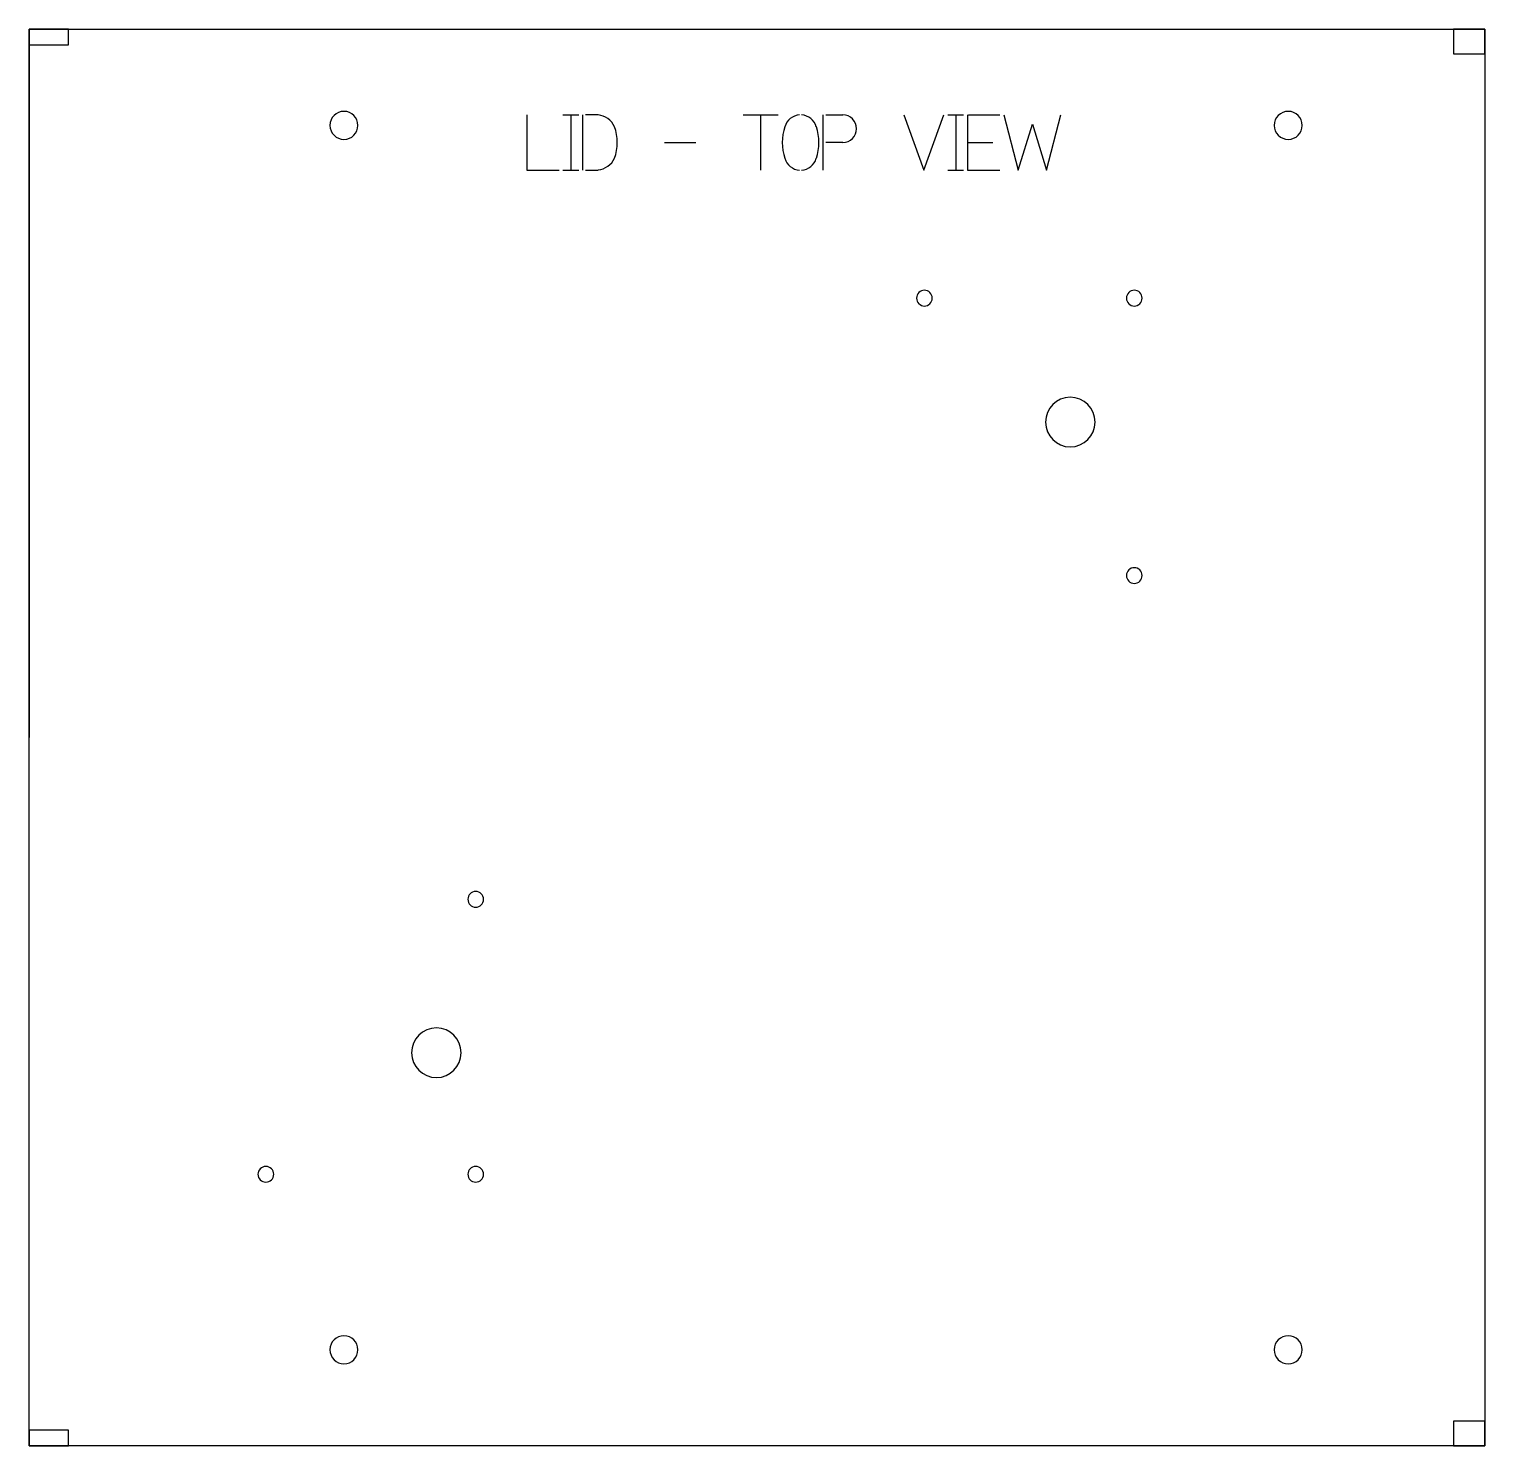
# Model space of a CAD drawing. Extents: x 0 to 18.5, y 0 to 18.
import ezdxf

# ---------------------------------------------------------------- set-up
doc = ezdxf.new("R2010")
doc.units = 0
doc.layers.add('1', color=7, linetype='CONTINUOUS')
doc.layers.add('7', color=7, linetype='CONTINUOUS')

msp = doc.modelspace()

# ---------------------------------------------------------------- linework, layer by layer
at = {"layer": '1', "color": 1, "linetype": 'CONTINUOUS'}
for p, q in [((0.497, 18.007), (-0.003, 18.007)), ((-0.003, 18.007), (-0.003, 17.807)), ((-0.003, 0.005), (-0.003, 18.005)), ((-0.003, 18.005), (18.497, 18.005)), ((-0.003, 18.005), (-0.003, 9.005)), ((0.497, 17.807), (0.497, 18.007)), ((18.497, 18.005), (18.097, 18.005)), ((18.097, 18.005), (18.097, 17.693)), ((18.497, 18.005), (18.497, 0.005)), ((18.497, 17.692), (18.497, 18.005)), ((-0.003, 17.807), (0.497, 17.807)), ((18.097, 17.693), (18.497, 17.692)), ((0.496, 0.205), (-0.004, 0.205)), ((-0.004, 0.205), (-0.003, 0.005)), ((0.497, 0.005), (0.496, 0.205)), ((18.496, 0.318), (18.096, 0.317)), ((18.096, 0.317), (18.097, 0.005)), ((18.497, 0.005), (18.496, 0.318)), ((18.497, 0.005), (-0.003, 0.005)), ((-0.003, 0.005), (0.497, 0.005)), ((18.097, 0.005), (18.497, 0.005))]:
    msp.add_line(p, q, dxfattribs=at)
for centre, radius, start, end in [((3.997, 16.784), 0.178, 90, 270), ((3.997, 16.784), 0.178, 270, 90), ((15.997, 16.784), 0.178, 90, 270), ((15.997, 16.784), 0.178, 270, 90), ((11.374, 14.589), 0.1, 90, 270), ((11.374, 14.589), 0.1, 270, 90), ((14.041, 14.589), 0.1, 90, 270), ((14.041, 14.589), 0.1, 270, 90), ((14.041, 11.064), 0.1, 90, 270), ((14.041, 11.064), 0.1, 270, 90), ((5.672, 6.95), 0.1, 90, 270), ((5.672, 6.95), 0.1, 270, 90), ((3.005, 3.456), 0.1, 90, 270), ((3.005, 3.456), 0.1, 270, 90), ((5.672, 3.456), 0.1, 90, 270), ((5.672, 3.456), 0.1, 270, 90), ((3.997, 1.226), 0.178, 90, 270), ((3.997, 1.226), 0.178, 270, 90), ((15.997, 1.226), 0.178, 90, 270), ((15.997, 1.226), 0.178, 270, 90)]:
    msp.add_arc(centre, radius, start, end, dxfattribs=at)
at = {"layer": '7', "color": 7, "linetype": 'CONTINUOUS'}
for p, q in [((6.321, 16.917), (6.321, 16.217)), ((6.781, 16.917), (6.881, 16.917)), ((6.881, 16.917), (6.981, 16.917)), ((6.881, 16.917), (6.881, 16.217)), ((7.031, 16.917), (7.031, 16.217)), ((7.226, 16.917), (7.069, 16.917)), ((9.07, 16.917), (9.293, 16.917)), ((9.293, 16.917), (9.293, 16.217)), ((9.293, 16.917), (9.517, 16.917)), ((10.083, 16.917), (10.083, 16.217)), ((10.121, 16.917), (10.337, 16.917)), ((11.112, 16.917), (11.367, 16.217)), ((11.367, 16.217), (11.622, 16.917)), ((11.672, 16.917), (11.772, 16.917)), ((11.772, 16.917), (11.872, 16.917)), ((11.772, 16.917), (11.772, 16.217)), ((11.922, 16.917), (11.923, 16.217)), ((11.935, 16.917), (11.935, 16.917)), ((11.935, 16.917), (12.333, 16.917)), ((12.383, 16.917), (12.565, 16.217)), ((12.927, 16.217), (13.108, 16.917)), ((12.565, 16.217), (12.746, 16.801)), ((12.746, 16.801), (12.927, 16.217)), ((8.07, 16.567), (8.47, 16.567)), ((10.337, 16.567), (10.121, 16.567)), ((11.923, 16.567), (12.243, 16.567)), ((6.321, 16.217), (6.731, 16.217)), ((6.781, 16.217), (6.881, 16.217)), ((6.881, 16.217), (6.981, 16.217)), ((7.069, 16.217), (7.226, 16.217)), ((11.672, 16.217), (11.772, 16.217)), ((11.772, 16.217), (11.872, 16.217)), ((11.923, 16.217), (12.333, 16.217))]:
    msp.add_line(p, q, dxfattribs=at)
for centre, radius, start, end in [((7.202, 16.661), 0.257, 24.3869, 84.6175), ((9.8, 16.709), 0.208, 93.4425, 164.098), ((9.8, 16.709), 0.208, 15.9021, 86.5576), ((10.337, 16.742), 0.175, 359.9956, 90), ((6.846, 16.567), 0.624, 341.2941, 18.7059), ((10.191, 16.566), 0.624, 161.2941, 198.7059), ((9.41, 16.566), 0.624, 341.2941, 18.7059), ((10.337, 16.742), 0.175, 269.9912, 359.9956), ((7.202, 16.474), 0.257, 275.3825, 335.6132), ((9.8, 16.423), 0.208, 195.9021, 266.5576), ((9.8, 16.423), 0.208, 273.4425, 344.098), ((13.228, 13.014), 0.315, 90, 270), ((13.228, 13.014), 0.315, 270, 90), ((5.172, 5), 0.315, 90, 270), ((5.172, 5), 0.315, 270, 90)]:
    msp.add_arc(centre, radius, start, end, dxfattribs=at)

doc.saveas('drawing.dxf')
